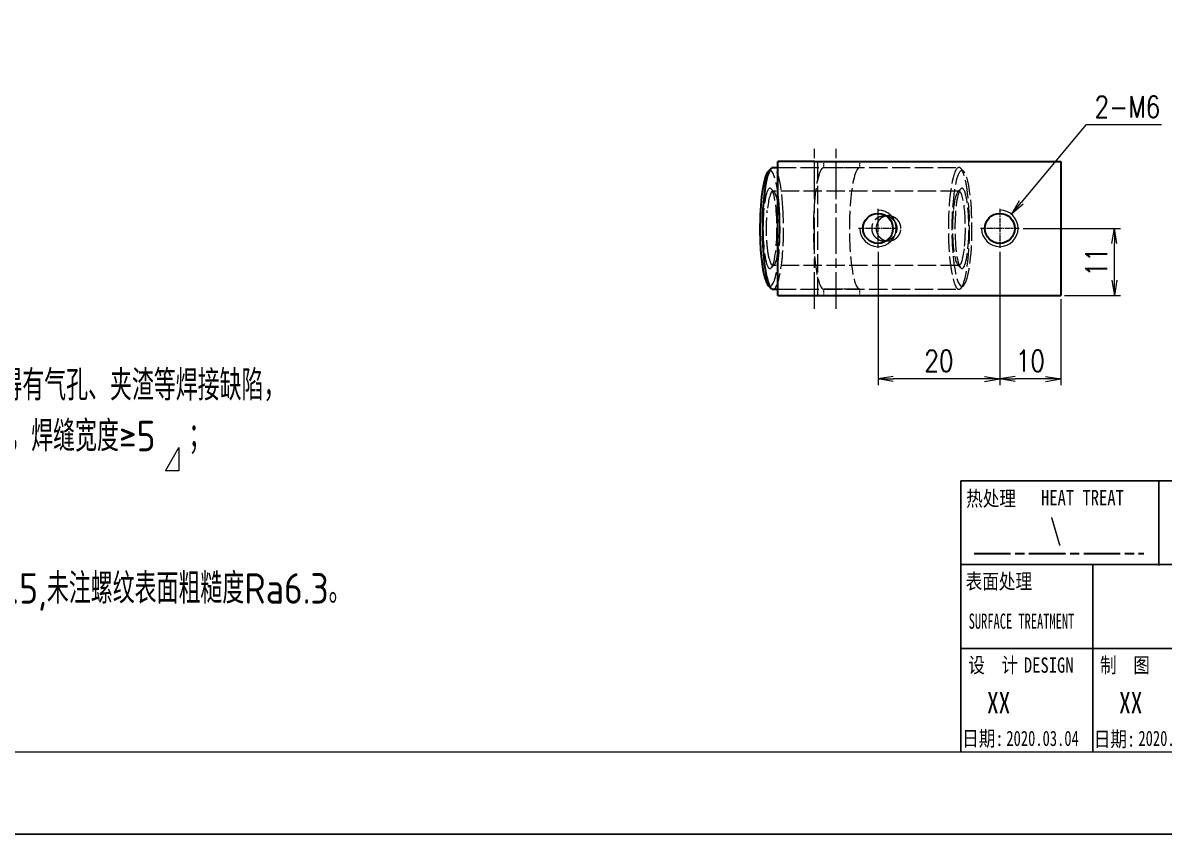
# Model space of a CAD drawing. Header units: inches. Extents: x 269 to 10986, y 1043 to 4337.
# Drawn here: x 5854.7 to 6042.1, y 2402.5 to 2535.6 of the extents above; entities that cross this region are included whole.
import ezdxf
from ezdxf.enums import TextEntityAlignment as Align

# ---------------------------------------------------------------- set-up
doc = ezdxf.new("R2010")
doc.units = ezdxf.units.IN
doc.header["$MEASUREMENT"] = 0
doc.linetypes.add('AM_ISO02W050x2', pattern=[3.75, 3, -0.75])
doc.linetypes.add('AM_ISO08W050x2', pattern=[9, 6, -0.75, 1.5, -0.75])
for name, color, linetype, lineweight in [('中心线', 2, 'AM_ISO08W050x2', 18), ('图框', 7, 'Continuous', 18), ('标注线', 3, 'Continuous', 18), ('热处理', 7, 'Continuous', 20), ('粗实线', 7, 'Continuous', 35), ('粗点划线', 6, 'AM_ISO08W050x2', 35), ('虚线', 1, 'AM_ISO02W050x2', 18)]:
    doc.layers.add(name, color=color, linetype=linetype, lineweight=lineweight)
doc.layers.add('图\\M+19E79\\M+195B6\\M+18E9A', color=7, linetype='Continuous')
doc.layers.add('打印', color=7, linetype='Continuous', lineweight=15, plot=False)
doc.layers.add('打印-禁用', color=7, linetype='Continuous', lineweight=15, plot=False)
doc.styles.add('DIM', font='romans.shx', dxfattribs={"width": 0.8, "bigfont": 'bigfont.shx'})
doc.styles.add('国标', font='simfang.ttf', dxfattribs={"width": 0.8})
doc.styles.add('机械长仿宋', font='gbenor.shx', dxfattribs={"height": 1, "bigfont": 'gbcbig.shx'})
doc.dimstyles.new('XR 1-1$0', dxfattribs={"dimtxt": 3.5, "dimasz": 2.5, "dimexe": 1, "dimexo": 0.625, "dimgap": 1.2, "dimtad": 1, "dimzin": 9, "dimdsep": 46, "dimtxsty": 'DIM', "dimblk": 'OPEN', "dimcen": 0, "dimclrd": 8, "dimclre": 8, "dimclrt": 2, "dimazin": 2, "dimtfac": 0.5, "dimtmove": 0, "dimatfit": 3, "dimldrblk": 'OPEN', "dimfxl": 0, "dimtolj": 2, "dimlwd": 18, "dimlwe": 18, "dimarcsym": 0})
doc.dimstyles.new('XR 1-1$3', dxfattribs={"dimtxt": 3.5, "dimasz": 2.5, "dimexe": 1, "dimexo": 0.625, "dimgap": 1.2, "dimtad": 1, "dimtoh": 1, "dimdsep": 46, "dimtxsty": 'DIM', "dimblk": 'OPEN', "dimcen": 0, "dimclrd": 8, "dimclre": 8, "dimclrt": 2, "dimazin": 2, "dimtfac": 0.5, "dimtofl": 0, "dimtmove": 0, "dimatfit": 3, "dimldrblk": 'OPEN', "dimfxl": 0, "dimtolj": 2, "dimlwd": 18, "dimlwe": 18, "dimarcsym": 0})

# ---------------------------------------------------------------- blocks, each defined once
blk = doc.blocks.new('GZDEH零件A3图框V01版')
at = {"layer": '图\\M+19E79\\M+195B6\\M+18E9A', "color": 7}
blk.add_line((3272.49, -1788.46), (3092.49, -1788.46), dxfattribs=at)
at = {"layer": '图\\M+19E79\\M+195B6\\M+18E9A', "color": 9}
for p, q in [((3272.49, -1788.46), (3092.49, -1788.46)), ((3124.99, -1788.46), (3124.99, -1802.35)), ((3181.99, -1802.21), (3092.49, -1802.21)), ((3114.17, -1802.21), (3114.17, -1815.96)), ((3181.99, -1815.96), (3092.49, -1815.96)), ((3114.17, -1815.96), (3114.17, -1832.96)), ((3114.17, -1815.96), (3114.17, -1832.96))]:
    blk.add_line(p, q, dxfattribs=at)
at = {"layer": '图\\M+19E79\\M+195B6\\M+18E9A', "color": 9, "linetype": 'Continuous'}
blk.add_line((3092.49, -1832.96), (3092.49, -1788.46), dxfattribs=at)
at = {"layer": '图框', "linetype": 'Continuous'}
blk.add_line((2882.49, -1832.96), (3272.49, -1832.96), dxfattribs=at)
at = {"layer": '打印-禁用', "linetype": 'Continuous'}
blk.add_line((2857.49, -1846.46), (3277.49, -1846.46), dxfattribs=at)
at = {"layer": '图\\M+19E79\\M+195B6\\M+18E9A', "color": 9, "style": '国标'}
for s, width, p in [('热处理', 0.8, (3093.35, -1792.61)), ('表面处理', 0.8, (3093.27, -1806.21)), ('SURFACE TREATMENT', 0.6, (3093.77, -1812.75)), (' DESIGN', 0.8, (3101.47, -1819.96))]:
    blk.add_text(s, height=2.5, dxfattribs=dict(at, width=width)).set_placement(p)
at = {"layer": '图\\M+19E79\\M+195B6\\M+18E9A', "color": 9, "style": '国标', "width": 0.8}
for s, p in [('HEAT TREAT', (3112.45, -1792.46)), ('设  计', (3097.79, -1819.96)), ('制  图', (3119.43, -1819.96)), ('日期:', (3096.09, -1832)), ('日期:', (3117.71, -1832.1))]:
    blk.add_text(s, height=2.5, dxfattribs=at).set_placement(p, align=Align.CENTER)
blk = doc.blocks.new('DEH A3')
at = {"layer": '图框'}
blk.add_blockref('GZDEH零件A3图框V01版', (-2857.49, 1846.46), dxfattribs=at)
blk = doc.blocks.new('HJ')
at = {"layer": '标注线', "color": 2, "linetype": 'ByBlock', "lineweight": 9}
for p, q in [((0, 0), (4.34, 7.65)), ((4.34, 7.65), (4.34, 0)), ((4.34, 0), (0, 0))]:
    blk.add_line(p, q, dxfattribs=at)
blk = doc.blocks.new('_Open')
at = {"color": 0, "linetype": 'ByBlock', "lineweight": -2}
for p, q in [((-1, 0.167), (0, 0)), ((-1, -0.167), (0, 0)), ((0, 0), (-1, 0))]:
    blk.add_line(p, q, dxfattribs=at)
blk = doc.blocks.new('*D426')
at = {"layer": 'Defpoints', "color": 0, "transparency": 16777216}
for p in [(6015.11, 2498.7), (6025.11, 2490.9), (6015.11, 2477.19)]:
    blk.add_point(p, dxfattribs=at)
at = {"layer": '标注线', "color": 8, "lineweight": 18, "transparency": 16777216}
for p, q in [((6015.11, 2498.08), (6015.11, 2476.19)), ((6025.11, 2490.27), (6025.11, 2476.19)), ((6022.61, 2477.19), (6017.61, 2477.19))]:
    blk.add_line(p, q, dxfattribs=at)
at = {"layer": '标注线', "color": 8, "lineweight": 18, "transparency": 16777216, "xscale": 2.5, "yscale": 2.5, "zscale": 2.5, "rotation": 180}
blk.add_blockref('_Open', (6015.11, 2477.19), dxfattribs=at)
at = {"layer": '标注线', "color": 8, "lineweight": 18, "transparency": 16777216, "xscale": 2.5, "yscale": 2.5, "zscale": 2.5}
blk.add_blockref('_Open', (6025.11, 2477.19), dxfattribs=at)
at = {"layer": '标注线', "color": 2, "transparency": 16777216, "insert": (6020.11, 2480.14), "char_height": 3.5, "attachment_point": 5, "style": 'DIM'}
blk.add_mtext('\\A2;10', dxfattribs=at)
blk = doc.blocks.new('*D427')
at = {"layer": 'Defpoints', "color": 0, "transparency": 16777216}
for p in [(5995.11, 2498.7), (6015.11, 2498.7), (5995.11, 2477.19)]:
    blk.add_point(p, dxfattribs=at)
at = {"layer": '标注线', "color": 8, "lineweight": 18, "transparency": 16777216}
for p, q in [((5995.11, 2498.08), (5995.11, 2476.19)), ((6015.11, 2498.08), (6015.11, 2476.19)), ((6012.61, 2477.19), (5997.61, 2477.19))]:
    blk.add_line(p, q, dxfattribs=at)
at = {"layer": '标注线', "color": 8, "lineweight": 18, "transparency": 16777216, "xscale": 2.5, "yscale": 2.5, "zscale": 2.5, "rotation": 180}
blk.add_blockref('_Open', (5995.11, 2477.19), dxfattribs=at)
at = {"layer": '标注线', "color": 8, "lineweight": 18, "transparency": 16777216, "xscale": 2.5, "yscale": 2.5, "zscale": 2.5}
blk.add_blockref('_Open', (6015.11, 2477.19), dxfattribs=at)
at = {"layer": '标注线', "color": 2, "transparency": 16777216, "insert": (6005.11, 2480.14), "char_height": 3.5, "attachment_point": 5, "style": 'DIM'}
blk.add_mtext('\\A2;20', dxfattribs=at)
blk = doc.blocks.new('*D428')
at = {"layer": 'Defpoints', "color": 0, "transparency": 16777216}
for p in [(6018.3, 2501.9), (6033.91, 2501.9), (6025.11, 2490.9)]:
    blk.add_point(p, dxfattribs=at)
at = {"layer": '标注线', "color": 8, "lineweight": 18, "transparency": 16777216}
for p, q in [((6018.93, 2501.9), (6034.91, 2501.9)), ((6033.91, 2493.4), (6033.91, 2499.4)), ((6025.73, 2490.9), (6034.91, 2490.9))]:
    blk.add_line(p, q, dxfattribs=at)
at = {"layer": '标注线', "color": 8, "lineweight": 18, "transparency": 16777216, "xscale": 2.5, "yscale": 2.5, "zscale": 2.5}
for p, rotation in [((6033.91, 2501.9), 90), ((6033.91, 2490.9), 270)]:
    blk.add_blockref('_Open', p, dxfattribs=dict(at, rotation=rotation))
at = {"layer": '标注线', "color": 2, "transparency": 16777216, "insert": (6030.96, 2496.4), "char_height": 3.5, "attachment_point": 5, "rotation": 90, "style": 'DIM'}
blk.add_mtext('\\A2;11', dxfattribs=at)
blk = doc.blocks.new('*D429')
at = {"layer": 'Defpoints', "color": 0, "transparency": 16777216}
for p in [(6017.02, 2504.21), (6013.19, 2499.59)]:
    blk.add_point(p, dxfattribs=at)
at = {"layer": '标注线', "color": 8, "lineweight": 18, "transparency": 16777216}
for p, q in [((6029.25, 2518.91), (6018.62, 2506.13)), ((6041.65, 2518.91), (6029.25, 2518.91))]:
    blk.add_line(p, q, dxfattribs=at)
at = {"layer": '标注线', "color": 8, "lineweight": 18, "transparency": 16777216, "xscale": 2.5, "yscale": 2.5, "zscale": 2.5, "rotation": 230.2601234747286}
blk.add_blockref('_Open', (6017.02, 2504.21), dxfattribs=at)
at = {"layer": '标注线', "color": 2, "transparency": 16777216, "insert": (6036.05, 2521.86), "char_height": 3.5, "attachment_point": 5, "style": 'DIM'}
blk.add_mtext('\\A2;{\\Fromans,bigfont|c134;2-}M6', dxfattribs=at)

msp = doc.modelspace()

# ---------------------------------------------------------------- linework, layer by layer
at = {"layer": '中心线'}
for p, q in [((5984.656, 2488.7), (5984.656, 2515.1)), ((5988.231, 2488.7), (5988.231, 2515.1))]:
    msp.add_line(p, q, dxfattribs=at)
at = {"layer": '中心线', "ltscale": 0.159802}
for p, q in [((5995.107, 2505.096), (5995.107, 2498.704)), ((6015.107, 2505.096), (6015.107, 2498.704)), ((5998.303, 2501.9), (5991.911, 2501.9)), ((6018.303, 2501.9), (6011.911, 2501.9))]:
    msp.add_line(p, q, dxfattribs=at)
at = {"layer": '打印'}
msp.add_lwpolyline([(5773.711, 2699.472), (6193.711, 2699.472), (6193.711, 2402.472), (5773.711, 2402.472)], close=True, dxfattribs=at)
at = {"layer": '标注线'}
for centre in [(5995.107, 2501.9), (6015.107, 2501.9)]:
    msp.add_arc(centre, 3, 180, 90, dxfattribs=at)
at = {"layer": '粗实线', "ltscale": 0.15}
for p, q in [((5984.656, 2512.9), (5978.656, 2512.9)), ((5978.656, 2490.9), (5984.656, 2490.9))]:
    msp.add_line(p, q, dxfattribs=at)
at = {"layer": '粗实线'}
for p, q in [((5978.656, 2490.9), (5978.656, 2512.9)), ((5984.656, 2512.9), (6025.107, 2512.9)), ((6025.107, 2512.9), (6025.107, 2490.9)), ((5984.656, 2490.9), (6025.107, 2490.9))]:
    msp.add_line(p, q, dxfattribs=at)
at = {"layer": '粗实线', "ltscale": 0.017136}
for p, q in [((5977.082, 2511.251), (5977.559, 2511.743)), ((5977.082, 2492.548), (5977.559, 2492.056))]:
    msp.add_line(p, q, dxfattribs=at)
at = {"layer": '粗实线', "ltscale": 0.019758}
msp.add_line((5977.865, 2511.9), (5978.656, 2511.9), dxfattribs=at)
at = {"layer": '粗实线', "ltscale": 0.019755}
msp.add_line((5977.866, 2491.9), (5978.656, 2491.9), dxfattribs=at)
at = {"layer": '粗实线'}
for centre in [(5995.107, 2501.9), (6015.107, 2501.9)]:
    msp.add_circle(centre, 2.458, dxfattribs=at)
msp.add_arc((6024.099, 2501.732), 48.374, 180.33965, 185.20282, dxfattribs=at)
for centre, major_axis, start_param, end_param in [((5977.373, 2501.9), (0, 9.5), 0.1772573, 1.6186815), ((5977.865, 2501.9), (0, -10), 3.3188511, 5.212389), ((5977.865, 2501.9), (0, -10), 3.1416217, 3.3188511), ((5977.373, 2501.9), (0, 9.5), 2.0707964, 2.9643386), ((5977.865, 2501.9), (0, -10), 5.212389, 6.1059258), ((5977.865, 2501.9), (0, -10), 6.1059258, 6.2832144)]:
    msp.add_ellipse(centre, major_axis=major_axis, ratio=0.1736482, start_param=start_param, end_param=end_param, dxfattribs=at)
at = {"layer": '粗点划线', "linetype": 'AM_ISO08W050x2'}
msp.add_line((6010.886, 2448.544), (6038.747, 2448.544), dxfattribs=at)
at = {"layer": '虚线'}
for p, q in [((5985.231, 2490.9), (5985.231, 2512.9)), ((5978.656, 2511.9), (6008.394, 2511.9)), ((6008.395, 2508), (5977.866, 2508)), ((6008.394, 2495.8), (5977.865, 2495.8)), ((5978.656, 2491.9), (6008.395, 2491.9))]:
    msp.add_line(p, q, dxfattribs=at)
at = {"layer": '虚线', "ltscale": 0.025}
for p, q in [((5986.236, 2511.9), (5986.236, 2512.9)), ((5992.145, 2511.9), (5992.145, 2512.9)), ((5986.236, 2490.9), (5986.236, 2491.9)), ((5992.145, 2490.9), (5992.145, 2491.9))]:
    msp.add_line(p, q, dxfattribs=at)
at = {"layer": '虚线', "ltscale": 0.147721}
for p, q in [((5986.236, 2511.9), (5992.145, 2511.9)), ((5992.145, 2491.9), (5986.236, 2491.9))]:
    msp.add_line(p, q, dxfattribs=at)
at = {"layer": '虚线', "ltscale": 0.017136}
for p, q in [((6009.178, 2511.251), (6008.701, 2511.743)), ((5978.052, 2507.904), (5977.575, 2508.396)), ((6008.208, 2507.904), (6008.685, 2508.396)), ((5978.052, 2495.895), (5977.575, 2495.403)), ((6008.208, 2495.895), (6008.685, 2495.403)), ((6009.178, 2492.548), (6008.701, 2492.056))]:
    msp.add_line(p, q, dxfattribs=at)
at = {"layer": '虚线', "ltscale": 0.017567}
msp.add_line((5996.096, 2503.967), (5996.799, 2503.967), dxfattribs=at)
at = {"layer": '虚线', "ltscale": 0.017553}
msp.add_line((5996.096, 2499.833), (5996.798, 2499.833), dxfattribs=at)
at = {"layer": '虚线'}
for centre, radius, start, end in [((5934.923, 2502.354), 44.089, 2.59835, 5.33545), ((5996.088, 2501.872), 2.094, 61.51939, 89.77419), ((5996.793, 2501.907), 2.06, 61.28806, 89.84842), ((5996.09, 2501.763), 1.93, 240.3512, 270.18599), ((5996.795, 2501.796), 1.963, 240.59715, 270.08806)]:
    msp.add_arc(centre, radius, start, end, dxfattribs=at)
for centre, major_axis, start_param, end_param in [((5977.373, 2501.9), (0, 9.5), 5.212389, 6.4604426), ((5977.865, 2501.9), (0, -10), 1.832035, 3.1416217), ((5986.236, 2501.9), (0, 10), 0, 3.1415927), ((5992.145, 2501.9), (0, 10), 0, 3.1415927), ((6008.395, 2501.9), (0, 10), 0.0000291, 3.1416217), ((6008.887, 2501.9), (0, 9.5), 6.1058166, 8.3539816), ((6008.395, 2501.9), (0, 10), 6.1058166, 6.2832144), ((6008.395, 2501.9), (0, 10), 3.3188511, 6.1058166), ((6008.887, 2501.9), (0, 9.5), 3.3188511, 6.1058166), ((5977.373, 2501.9), (0, -6.6), 2.9643357, 5.7831853), ((5977.865, 2501.9), (0, 6.1), 6.2831562, 7.3539816), ((5977.373, 2501.9), (0, -6.6), 0.1772596, 2.9643357), ((5977.865, 2501.9), (0, 6.1), 6.1059268, 6.2831562), ((5977.865, 2501.9), (0, 6.1), 5.7181045, 6.1059268), ((6008.395, 2501.9), (0, 6.1), 0.1773687, 1.0707963), ((6008.887, 2501.9), (0, 6.6), 0.1773687, 2.9643342), ((6008.395, 2501.9), (0, 6.1), 6.2831562, 6.460554), ((6008.395, 2501.9), (0, 6.1), 4.212389, 6.2831562), ((6008.887, 2501.9), (0, 6.6), 5.7831853, 6.460554), ((6008.887, 2501.9), (0, 6.6), 2.9643342, 5.7831853), ((5977.373, 2501.9), (0, 9.5), 2.9643386, 4.9736276), ((5977.865, 2501.9), (0, -10), 0.0000291, 1.832035), ((6008.395, 2501.9), (0, 6.1), 1.0707963, 2.9643342), ((5977.865, 2501.9), (0, 6.1), 3.3188522, 4.212389), ((6008.395, 2501.9), (0, 6.1), 3.1415636, 4.212389), ((5977.373, 2501.9), (0, -6.6), 5.7831853, 6.4604449), ((5977.865, 2501.9), (0, 6.1), 2.5106657, 3.1415636), ((5977.865, 2501.9), (0, 6.1), 3.1415636, 3.3188522), ((6008.887, 2501.9), (0, 9.5), 2.0707963, 3.3188511), ((6008.395, 2501.9), (0, 6.1), 2.9643342, 3.1415636), ((6008.395, 2501.9), (0, 10), 3.1416217, 3.3188511)]:
    msp.add_ellipse(centre, major_axis=major_axis, ratio=0.1736482, start_param=start_param, end_param=end_param, dxfattribs=at)
for points, knots in [([(5978.433, 2507.051), (5978.613, 2506.393), (5978.749, 2505.528), (5978.841, 2504.583), (5978.939, 2502.875), (5978.928, 2501.129), (5978.904, 2500.39), (5978.861, 2499.665), (5978.795, 2498.975)], [0, 0, 0, 0, 0, 0, 7.0337678, 7.0337678, 7.0337678, 12.2743261, 12.2743261, 12.2743261, 12.2743261, 12.2743261, 12.2743261]), ([(5977.241, 2496.974), (5977.229, 2497.023), (5977.218, 2497.072), (5977.204, 2497.133), (5977.181, 2497.241), (5977.159, 2497.352), (5977.151, 2497.397), (5977.128, 2497.519), (5977.106, 2497.646), (5977.096, 2497.706), (5977.076, 2497.83), (5977.057, 2497.958), (5977.044, 2498.049), (5977.025, 2498.184), (5977.008, 2498.317), (5977, 2498.384), (5976.984, 2498.514), (5976.969, 2498.646), (5976.962, 2498.714), (5976.952, 2498.808), (5976.943, 2498.904), (5976.941, 2498.924), (5976.937, 2498.963), (5976.933, 2499.003), (5976.931, 2499.023), (5976.926, 2499.087), (5976.92, 2499.148), (5976.918, 2499.171), (5976.913, 2499.231), (5976.908, 2499.293), (5976.906, 2499.311), (5976.903, 2499.347), (5976.901, 2499.383), (5976.899, 2499.401), (5976.896, 2499.44), (5976.893, 2499.48), (5976.892, 2499.5), (5976.889, 2499.54), (5976.886, 2499.58), (5976.884, 2499.6), (5976.88, 2499.66), (5976.876, 2499.721), (5976.873, 2499.762), (5976.868, 2499.842), (5976.863, 2499.923), (5976.861, 2499.964), (5976.856, 2500.052), (5976.851, 2500.14), (5976.85, 2500.166), (5976.845, 2500.255), (5976.841, 2500.344), (5976.839, 2500.386), (5976.836, 2500.472), (5976.832, 2500.558), (5976.83, 2500.601), (5976.827, 2500.688), (5976.824, 2500.776), (5976.823, 2500.82), (5976.82, 2500.904), (5976.818, 2500.981), (5976.817, 2501.017), (5976.816, 2501.078), (5976.814, 2501.141), (5976.814, 2501.162), (5976.813, 2501.205), (5976.812, 2501.248), (5976.812, 2501.27), (5976.81, 2501.371), (5976.809, 2501.472), (5976.807, 2501.599), (5976.807, 2501.72), (5976.806, 2501.845), (5976.806, 2501.89), (5976.806, 2501.982), (5976.807, 2502.074), (5976.807, 2502.119), (5976.808, 2502.211), (5976.808, 2502.297), (5976.809, 2502.336), (5976.81, 2502.417), (5976.811, 2502.501), (5976.812, 2502.533), (5976.814, 2502.666), (5976.818, 2502.8), (5976.82, 2502.889), (5976.828, 2503.158), (5976.84, 2503.435), (5976.849, 2503.625), (5976.869, 2503.989), (5976.894, 2504.338), (5976.907, 2504.511), (5976.921, 2504.669), (5976.936, 2504.824)], [0, 0, 0, 0, 0, 0, 0.6548679, 0.6548679, 0.6548679, 1.3663993, 1.3663993, 1.3663993, 2.0804836, 2.0804836, 2.0804836, 2.7223935, 2.7223935, 2.7223935, 3.4481522, 3.4481522, 3.4481522, 4.1764328, 4.1764328, 4.1764328, 4.3616781, 4.3616781, 4.3616781, 4.5469234, 4.5469234, 4.5469234, 4.9562469, 4.9562469, 4.9562469, 5.1415274, 5.1415274, 5.1415274, 5.3268079, 5.3268079, 5.3268079, 5.5120885, 5.5120885, 5.5120885, 5.697369, 5.697369, 5.697369, 6.0727379, 6.0727379, 6.0727379, 6.4481069, 6.4481069, 6.4481069, 6.8599187, 6.8599187, 6.8599187, 7.2352841, 7.2352841, 7.2352841, 7.6180898, 7.6180898, 7.6180898, 8.0008955, 8.0008955, 8.0008955, 8.3838449, 8.3838449, 8.3838449, 8.575333, 8.575333, 8.575333, 8.7668211, 8.7668211, 8.7668211, 9.4532222, 9.4532222, 9.4532222, 9.8380551, 9.8380551, 9.8380551, 10.222888, 10.222888, 10.222888, 10.6114634, 10.6114634, 10.6114634, 11.0219419, 11.0219419, 11.0219419, 11.7930607, 11.7930607, 11.7930607, 13.3479342, 13.3479342, 13.3479342, 14.8626913, 14.8626913, 14.8626913, 14.8626913, 14.8626913, 14.8626913]), ([(5995.135, 2500.086), (5994.859, 2500.244), (5994.616, 2500.459), (5994.42, 2500.722), (5994.136, 2501.321), (5994.087, 2501.993), (5994.127, 2502.332), (5994.295, 2502.864), (5994.614, 2503.304), (5994.763, 2503.46), (5995.092, 2503.721), (5995.48, 2503.885), (5995.681, 2503.94), (5995.888, 2503.967), (5996.096, 2503.967)], [0, 0, 0, 0, 0, 0, 2.8442235, 2.8442235, 2.8442235, 5.7241461, 5.7241461, 5.7241461, 7.6259472, 7.6259472, 7.6259472, 9.4487793, 9.4487793, 9.4487793, 9.4487793, 9.4487793, 9.4487793]), ([(5996.799, 2503.967), (5996.542, 2503.967), (5996.287, 2503.926), (5996.041, 2503.843), (5995.586, 2503.602), (5995.23, 2503.228), (5995.083, 2503.014), (5994.914, 2502.663), (5994.829, 2502.284), (5994.81, 2502.156), (5994.8, 2502.028), (5994.8, 2501.9)], [0, 0, 0, 0, 0, 0, 2.245751, 2.245751, 2.245751, 4.4926721, 4.4926721, 4.4926721, 5.6045727, 5.6045727, 5.6045727, 5.6045727, 5.6045727, 5.6045727]), ([(5997.087, 2503.714), (5997.38, 2503.556), (5997.642, 2503.342), (5997.86, 2503.079), (5998.127, 2502.579), (5998.209, 2502.025), (5998.211, 2501.8), (5998.15, 2501.355), (5997.971, 2500.943), (5997.854, 2500.751), (5997.509, 2500.324), (5997.044, 2500.022), (5996.738, 2499.896), (5996.415, 2499.833), (5996.096, 2499.833)], [0, 0, 0, 0, 0, 0, 2.8800212, 2.8800212, 2.8800212, 4.8071365, 4.8071365, 4.8071365, 6.7329302, 6.7329302, 6.7329302, 9.5271338, 9.5271338, 9.5271338, 9.5271338, 9.5271338, 9.5271338]), ([(5998.872, 2501.9), (5998.872, 2502.166), (5998.828, 2502.433), (5998.74, 2502.69), (5998.527, 2503.087), (5998.221, 2503.411), (5998.085, 2503.528), (5997.939, 2503.629), (5997.783, 2503.714)], [0, 0, 0, 0, 0, 0, 2.311246, 2.311246, 2.311246, 3.8459835, 3.8459835, 3.8459835, 3.8459835, 3.8459835, 3.8459835]), ([(5994.8, 2501.9), (5994.8, 2501.633), (5994.841, 2501.367), (5994.923, 2501.11), (5995.121, 2500.714), (5995.412, 2500.388), (5995.541, 2500.271), (5995.681, 2500.17), (5995.831, 2500.086)], [0, 0, 0, 0, 0, 0, 2.3059073, 2.3059073, 2.3059073, 3.8266836, 3.8266836, 3.8266836, 3.8266836, 3.8266836, 3.8266836]), ([(5996.798, 2499.833), (5997.056, 2499.833), (5997.315, 2499.874), (5997.566, 2499.956), (5998.035, 2500.197), (5998.41, 2500.569), (5998.568, 2500.783), (5998.749, 2501.134), (5998.841, 2501.514), (5998.861, 2501.642), (5998.872, 2501.771), (5998.872, 2501.9)], [0, 0, 0, 0, 0, 0, 2.2559478, 2.2559478, 2.2559478, 4.5188696, 4.5188696, 4.5188696, 5.632478, 5.632478, 5.632478, 5.632478, 5.632478, 5.632478])]:
    msp.add_open_spline(points, degree=5, knots=knots, dxfattribs=at)

# ---------------------------------------------------------------- block references
at = {"layer": '图框'}
msp.add_blockref('DEH A3', (5773.711, 2402.472), dxfattribs=at)
at = {"layer": '标注线', "color": 7, "xscale": 0.5, "yscale": 0.5, "zscale": 0.5}
msp.add_blockref('HJ', (5878.164, 2462.095), dxfattribs=at)

# ---------------------------------------------------------------- texts
at = {"layer": '图\\M+19E79\\M+195B6\\M+18E9A', "color": 3, "style": '国标'}
for s, height, width, p in [('XX', 3.5, 0.8, (6013.009, 2422.289)), ('XX', 3.5, 0.8, (6034.689, 2422.289)), ('2020.03.04', 2.5, 0.7, (6016.174, 2416.952)), ('2020.03.11', 2.5, 0.7, (6037.854, 2416.952))]:
    msp.add_text(s, height=height, dxfattribs=dict(at, width=width)).set_placement(p)
at = {"layer": '标注线', "color": 2, "insert": (5805.694, 2486.986), "char_height": 10, "width": 206.04095, "attachment_point": 1, "style": '机械长仿宋'}
msp.add_mtext('{\\H0.5x;技术要求\\A2;\\P\\A0;1、\\A2;焊缝要求平滑、饱满，不得有气孔、夹渣等焊接缺陷，\\P焊后须清渣并将焊缝打磨光滑，焊缝宽度≥5  ；\\P\\A0;2、去飞边\\A2;、\\A0;毛刺；\\P3、\\A2;棱边、\\A0;孔口倒角C0.5；\\P4、未注通孔粗糙度为Ra12.5,\\A2;未注螺纹表面粗糙度Ra6.3\\A0;。 \\P5、\\C3; \\C2;非安装面打钢印。\\P  \\C3; }', dxfattribs=at)
at = {"layer": '热处理', "color": 3, "style": '国标', "width": 0.8}
msp.add_text('\\', height=3.5, dxfattribs=at).set_placement((6024.291, 2450.669), align=Align.CENTER)

# ---------------------------------------------------------------- dimensions: what is measured, and where the dimension line sits
at = {"layer": '标注线'}
dim = msp.add_diameter_dim_2p(p1=(6013.189, 2499.593), p2=(6017.025, 2504.206), text='{\\Fromans,bigfont|c134;2-}<>', dimstyle='XR 1-1$3', override={"dimpost": 'M<>'}, dxfattribs=at)
dim.commit()
dim.dimension.update_dxf_attribs({"geometry": '*D429', "text_midpoint": (6036.047, 2518.908), "dimtype": 163})
dim = msp.add_linear_dim(base=(6033.91, 2501.9), p1=(6025.107, 2490.9), p2=(6018.303, 2501.9), angle=90, dimstyle='XR 1-1$0', dxfattribs=at)
dim.commit()
dim.dimension.update_dxf_attribs({"geometry": '*D428', "text_midpoint": (6030.96, 2496.4)})
dim = msp.add_linear_dim(base=(5995.107, 2477.189), p1=(6015.107, 2498.704), p2=(5995.107, 2498.704), dimstyle='XR 1-1$0', override={"dimtmove": 1}, dxfattribs=at)
dim.commit()
dim.dimension.update_dxf_attribs({"geometry": '*D427', "text_midpoint": (6005.107, 2480.139)})
dim = msp.add_linear_dim(base=(6015.107, 2477.189), p1=(6025.107, 2490.9), p2=(6015.107, 2498.704), dimstyle='XR 1-1$0', dxfattribs=at)
dim.commit()
dim.dimension.update_dxf_attribs({"geometry": '*D426', "text_midpoint": (6020.107, 2480.139)})

doc.saveas('drawing.dxf')
